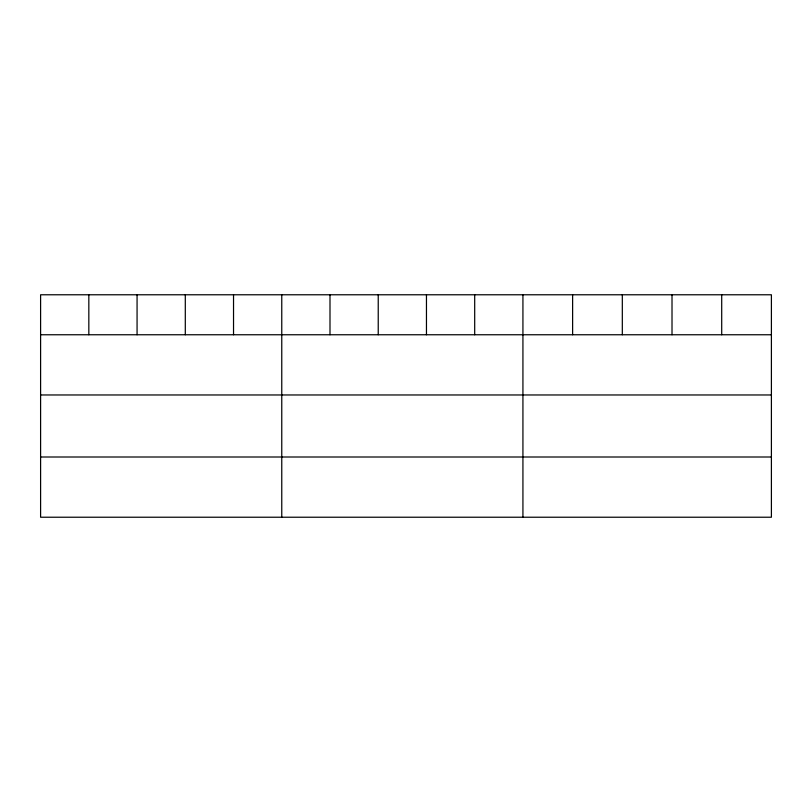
<?xml version="1.0" encoding="UTF-8"?>
<svg xmlns="http://www.w3.org/2000/svg" width="812" height="812" viewBox="0 0 812 812"><rect width="100%" height="100%" fill="white"/><g stroke="black" fill="none" stroke-linecap="round" stroke-linejoin="round"><path stroke-width="1.22" d="M771.4 334.757L771.4 517.224L40.6 517.224L40.6 294.776L771.4 294.776L771.4 334.757L40.6 334.757M40.6 394.967L771.4 394.967M40.6 457.004L771.4 457.004M721.706 294.776L721.706 334.757M672.011 294.776L672.011 334.757M622.317 294.776L622.317 334.757M572.622 294.776L572.622 334.757M522.928 294.776L522.928 517.224M474.695 294.776L474.695 334.757M426.462 294.776L426.462 334.757M378.23 294.776L378.23 334.757M329.997 294.776L329.997 334.757M281.764 294.776L281.764 517.224M233.531 294.776L233.531 334.757M185.298 294.776L185.298 334.757M137.066 294.776L137.066 334.757M88.833 294.776L88.833 334.757"/></g></svg>
